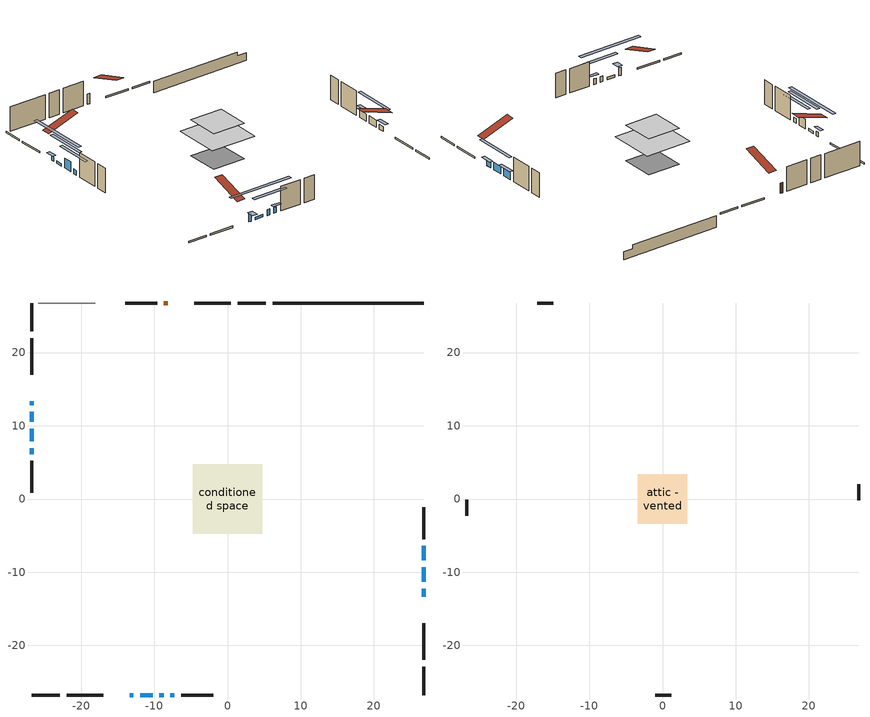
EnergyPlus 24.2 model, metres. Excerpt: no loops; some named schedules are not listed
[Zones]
conditioned space
 floor adiabatic (AdiabaticFloorConstruction): -4.75,-4.75 -4.75,4.75 4.75,4.75 4.75,-4.75 z3.45
 floor foundation (Slab1 construction): -3.36,-3.36 -3.36,3.36 3.36,3.36 3.36,-3.36 z-1.27
 wall outside (RimJoist1 construction): 5.26,26.77 1.4,26.77 / -26.77,-26.77 -22.91,-26.77 / -26.77,26.77 -26.77,22.91 / 26.77,-26.77 26.77,-22.91 z1.01:1.31
 wall outside (RimJoist2 construction): 0.47,26.77 -4.57,26.77 / -21.98,-26.77 -16.94,-26.77 / -26.77,21.98 -26.77,16.94 / 26.77,-21.98 26.77,-16.94 z1.01:1.31
 wall outside (AdiabaticWallConstruction 1): -8.15,26.77 -8.68,26.77 z1.01:3.04
 wall outside (AdiabaticWallConstruction): -13.36,-26.77 -12.88,-26.77 z1.01:2.61; 26.77,-13.36 26.77,-12.24 z1.01:1.98; -26.77,13.36 -26.77,12.82 z1.01:1.87; -11.95,-26.77 -10.22,-26.77 / -26.77,11.9 -26.77,10.55 z1.01:1.52; 26.77,-11.31 26.77,-9.33 / 26.77,-8.4 26.77,-6.41 z1.01:2.46; -9.29,-26.77 -8.73,-26.77 / -7.81,-26.77 -7.25,-26.77 z1.01:2.15; -26.77,9.62 -26.77,7.87 z1.01:2.99; -26.77,6.94 -26.77,6.12 z1.01:1.93
 wall outside (Wall1 construction): -9.6,26.77 -13.98,26.77 / -6.32,-26.77 -1.95,-26.77 / -26.77,5.2 -26.77,0.82 / 26.77,-5.48 26.77,-1.11 z1.01:5.89
 wall foundation (FoundationWall1 construction): 6.19,26.77,-1.27 6.19,26.77,1.01 24.71,26.77,1.01 24.71,26.77,0.25 26.77,26.77,0.25 26.77,26.77,-1.27
 wall adiabatic (Wall4 construction): -18.05,26.77 -25.84,26.77 z1.01:5.89
 window (WindowConstruction 8): -13.36,-26.77 -12.88,-26.77 z1.01:2.61
 window (WindowConstruction 6): 26.77,-13.36 26.77,-12.24 z1.01:1.98
 window (WindowConstruction 7): -26.77,13.36 -26.77,12.83 z1.01:1.87
 window (WindowConstruction 9): -11.95,-26.77 -10.22,-26.77 z1.01:1.52
 window (WindowConstruction 10): -26.77,11.9 -26.77,10.55 z1.01:1.52
 window (WindowConstruction): 26.77,-11.31 26.77,-9.33 z1.01:2.46
 window (WindowConstruction 1): -9.29,-26.77 -8.74,-26.77 z1.01:2.15
 window (WindowConstruction 2): -26.77,9.62 -26.77,7.87 z1.01:2.99
 window (WindowConstruction 3): -26.77,6.94 -26.77,6.13 z1.01:1.92
 window (WindowConstruction 4): -7.81,-26.77 -7.25,-26.77 z1.01:2.15
 window (WindowConstruction 5): 26.77,-8.4 26.77,-6.41 z1.01:2.46
 door (Door): -8.15,26.77 -8.68,26.77 z1.01:3.04
 ceiling adiabatic (AdiabaticFloorConstruction): 4.75,-4.75 4.75,4.75 -4.75,4.75 -4.75,-4.75 z3.45
attic - vented
 floor to conditioned space (Floor1 construction Reversed): -3.36,-3.36 -3.36,3.36 3.36,3.36 3.36,-3.36 z5.89
 wall outside (Wall3 construction): -14.91,26.77 -17.12,26.77 / -1.02,-26.77 1.19,-26.77 / -26.77,-0.11 -26.77,-2.32 / 26.77,-0.18 26.77,2.03 z1.01:5.89
 roof outside (Roof1 construction): -7.22,26.77,5.89 -7.22,20.23,8.07 -5.5,20.23,8.07 -5.5,26.77,5.89; -14.29,-26.77,5.89 -14.29,-20.23,8.07 -16.01,-20.23,8.07 -16.01,-26.77,5.89; -26.77,14.29,5.89 -20.23,14.29,8.07 -20.23,16.01,8.07 -26.77,16.01,5.89; 26.77,-14.29,5.89 20.23,-14.29,8.07 20.23,-16.01,8.07 26.77,-16.01,5.89
shading: -12.58,-26.77 -13.66,-26.77 -13.66,-28.17 -12.58,-28.17 z2.91; 26.77,-11.63 26.77,-13.97 27.38,-13.97 27.38,-11.63 z2.59; -26.77,12.22 -26.77,13.97 -27.38,13.97 -27.38,12.22 z2.48; -4.44,-26.77 -17.73,-26.77 -17.73,-27.38 -4.44,-27.38 z7.3; -26.77,4.77 -26.77,17.68 -27.38,17.68 -27.38,4.77 z7.3; 26.77,-5.99 26.77,-14.65 27.38,-14.65 27.38,-5.99 z5.8; -5.4,-26.77 -12.63,-26.77 -12.63,-27.38 -5.4,-27.38 z5.49; -26.77,4.53 -26.77,12.96 -27.38,12.96 -27.38,4.53 z6.33; -26.77,2.78 -26.77,10.28 -27.38,10.28 -27.38,2.78 z5.26; -6.64,-26.77 -8.42,-26.77 -8.42,-27.38 -6.64,-27.38 z2.76; 26.77,-5.8 26.77,-9.01 27.38,-9.01 27.38,-5.8 z3.07
[Building]
Building 1: Terrain=Suburbs
[Site:Location]
Montreal Intl AP_QC: Latitude {deg}=45.47; Longitude {deg}=-73.74; Time Zone {hr}=-5; Elevation {m}=36; Keep Site Location Information=Yes
[Site:GroundTemperature:Shallow]
2.07863, -0.316383, -0.508184, 0.628371, 5.19101, 9.73239, 13.6695, 16.1636, 16.3755, 14.347, 10.5102, 6.10817
[Site:WaterMainsTemperature]
Calculation Method=Schedule; Temperature Schedule=mains temperature schedule
[Material] Roughness=Rough; Thermal Absorptance=0.9
Name | Thickness {m} | Conductivity {W/m-K} | Density {kg/m3} | Specific Heat {J/kg-K} | Solar Absorptance | Visible Absorptance
asphalt or fiberglass shingles | 0.00635 | 0.162714 | 1121.4 | 1465.45 | 0.4 | 0.4
ceiling loosefill ins | 0.169333 | 0.0480833 | 16.02 | 1046.75 | 0.7 | 0.7
ceiling stud and cavity | 0.1397 | 0.127552 | 65.682 | 1177.47 | 0.7 | 0.7
concrete 4.0 in. | 0.1016 | 1.803125 | 2242.8 | 837.4 | 0.7 | 0.7
concrete 8.0 in. | 0.2032 | 1.803125 | 2242.8 | 837.4 | 0.7 | 0.7
door material | 0.04445 | 0.0451087 | 512.64 | 1214.23 | 0.7 | 0.7
exterior vertical ins | 0.056026 | 0.029427 | 32.04 | 1214.23 | 0.7 | 0.7
floor covering | 0.0127 | 0.0433444 | 54.468 | 1339.84 | 0.6 | 0.6
floor rigid ins; wall rigid ins 2 | 0.512978 | 0.029427 | 32.04 | 1214.23 | 0.7 | 0.7
floor stud and cavity | 0.1397 | 1.75129 | 37.0049 | 1207.88 | 0.7 | 0.7
furniture material conditioned space 1 | 0.1524 | 0.115458 | 640.8 | 1214.23 | 0.6 | 0.6
gypsum board | 0.0127 | 0.160291 | 801 | 837.4 | 0.6 | 0.6
gypsum board 1 | 0.0127 | 0.160291 | 801 | 837.4 | 0.7 | 0.7
osb sheathing 0.5 in. | 0.0127 | 0.115458 | 512.64 | 1214.23 | 0.7 | 0.7
osb sheathing 0.75 in. | 0.01905 | 0.115458 | 512.64 | 1214.23 | 0.7 | 0.7
osb sheathing 2.0 in. | 0.0508 | 0.115458 | 512.64 | 1214.23 | 0.7 | 0.7
rim joist rigid ins; wall rigid ins | 0.051816 | 0.029427 | 32.04 | 1214.23 | 0.7 | 0.7
rim joist stud and cavity | 0.0508 | 0.0407152 | 125.044 | 1163.47 | 0.6 | 0.6
rim joist stud and cavity 1 | 0.0508 | 0.0349029 | 125.044 | 1163.47 | 0.6 | 0.6
wall rigid ins 1 | 0.051816 | 0.029427 | 32.04 | 1214.23 | 0.4 | 0.4
wall stud and cavity | 0.1397 | 0.169528 | 139.0536 | 1170.24 | 0.7 | 0.7
wall stud and cavity 1 | 0.0889 | 6.1454 | 50.32683 | 1063.81 | 0.6 | 0.6
wall stud and cavity 2 | 0.1397 | 0.141539 | 139.0536 | 1170.24 | 0.7 | 0.7
wall stud and cavity 3 | 0.0889 | 0.380278 | 52.3479 | 1209.89 | 0.7 | 0.7
wall stud and cavity 4 | 0.0889 | 0.391764 | 83.0341 | 1211.67 | 0.7 | 0.7
wood siding | 0.0254 | 0.102417 | 544.68 | 1172.36 | 0.4 | 0.4
wood siding 1 | 0.00254 | 0.102417 | 544.68 | 1172.36 | 0.4 | 0.4
wood siding 2; wood siding 3; wood siding 4 | 0.0254 | 0.102417 | 544.68 | 1172.36 | 0.7 | 0.7
[WindowMaterial:SimpleGlazingSystem]
Name | U-Factor {W/m2-K} | Solar Heat Gain Coefficient
WindowMaterial | 2.080987 | 0.37
WindowMaterial 1 | 2.19228 | 0.34
WindowMaterial 2 | 1.992978 | 0.39
WindowMaterial 3 | 5.047742 | 0.63
WindowMaterial 4 | 1.99922 | 0.38
WindowMaterial 5 | 5.558762 | 0.6
WindowMaterial 6 | 2.63857 | 0.61
WindowMaterial 7 | 5.62065 | 0.6
WindowMaterial 8 | 5.19423 | 0.63
[Construction]
AdiabaticFloorConstruction: floor stud and cavity, floor rigid ins, osb sheathing 0.75 in., floor covering
AdiabaticWallConstruction: wood siding 3, wall rigid ins 2, wall stud and cavity 3, gypsum board
AdiabaticWallConstruction 1: wood siding 4, wall rigid ins 2, wall stud and cavity 3, gypsum board
Door: door material
Floor1 construction Reversed: gypsum board, ceiling stud and cavity, ceiling loosefill ins
FoundationWall1 construction: concrete 8.0 in., gypsum board 1
furniture construction conditioned space 1: furniture material conditioned space 1
PartitionWallConstruction: gypsum board, wall stud and cavity 4, gypsum board
RimJoist1 construction: wood siding 2, rim joist rigid ins, osb sheathing 2.0 in., rim joist stud and cavity
RimJoist2 construction: wood siding 2, rim joist rigid ins, osb sheathing 2.0 in., rim joist stud and cavity 1
Roof1 construction: asphalt or fiberglass shingles
Slab1 construction: concrete 4.0 in.
Wall1 construction: wood siding, wall rigid ins, osb sheathing 0.5 in., wall stud and cavity, gypsum board
Wall3 construction: wood siding 1, wall stud and cavity 1
Wall4 construction: wall rigid ins 1, osb sheathing 0.5 in., wall stud and cavity 2, gypsum board
WindowConstruction; WindowConstruction 5: WindowMaterial
WindowConstruction 1; WindowConstruction 4: WindowMaterial 1
WindowConstruction 10: WindowMaterial 8
WindowConstruction 2: WindowMaterial 2
WindowConstruction 3: WindowMaterial 3
WindowConstruction 6: WindowMaterial 4
WindowConstruction 7: WindowMaterial 5
WindowConstruction 8: WindowMaterial 6
WindowConstruction 9: WindowMaterial 7
[Zone] Multiplier=1; Part of Total Floor Area=Yes
Name | Volume {m3}
attic - vented | 15.9311
conditioned space | 349.1
[Space]
Name | Zone | Volume {m3}
attic - vented 1 | attic - vented | 15.9311
conditioned space 1 | conditioned space | 349.1
[ZoneInfiltration:EffectiveLeakageArea]
infil attic - vented 1: Zone or Space=attic - vented 1; Schedule=Always On Discrete; Effective Air Leakage Area {cm2}=1801.6; Stack Coefficient=0.000490641; Wind Coefficient=1.49659e-05
[ZoneMixing]
whole house fan mix: Zone or Space=attic - vented; Schedule=Always On Continuous; Design Flow Rate Calculation Method=Flow/Zone; Design Flow Rate {m3/s}=0; Source Zone or Space=conditioned space
[SurfaceProperty:ExposedFoundationPerimeter]
Slab1: Exposed Perimeter Calculation Method=TotalExposedPerimeter; Total Exposed Perimeter {m}=20.583
[InternalMass] Zone or ZoneList=conditioned space; Space or SpaceList=conditioned space 1
Name | Construction | Surface Area {m2}
furniture mass conditioned space 1 | furniture construction conditioned space 1 | 54.0561
partition wall mass | PartitionWallConstruction | 135.14
[Lights]
interior lighting: Zone or ZoneList or Space or SpaceList=conditioned space 1; Schedule=interior lighting schedule; Design Level Calculation Method=LightingLevel; Lighting Level {W}=343.2; Return Air Fraction=0; Fraction Radiant=0.6; Fraction Visible=0.2; Fraction Replaceable=1
[People]
occupants: Zone or ZoneList or Space or SpaceList=conditioned space 1; Number of People Schedule=occupants schedule; Number of People Calculation Method=People; Number of People=3; Fraction Radiant=0.314171; Sensible Heat Fraction=0.56303; Activity Level Schedule=occupants activity schedule; Carbon Dioxide Generation Rate {m3/s-W}=0; Enable ASHRAE 55 Comfort Warnings=No; Mean Radiant Temperature Calculation Type=EnclosureAveraged
[ElectricEquipment] Zone or ZoneList or Space or SpaceList=conditioned space 1; Design Level Calculation Method=EquipmentLevel
Name | Schedule | Design Level {W} | Fraction Latent | Fraction Radiant | Fraction Lost
clothes dryer | clothes dryer schedule | 140.772 | 0.015 | 0.081 | 0.85
clothes washer | clothes washer schedule | 32.1985 | 0.03 | 0.162 | 0.7
cooking range | cooking range schedule | 208.969 | 0.08 | 0.432 | 0.2
dishwasher | dishwasher schedule | 66.8632 | 0.3 | 0.18 | 0.4
fridge | fridge schedule | 72.9452 | 0 | 0.6 | 0
mech vent bath fan 0 | mech vent bath fan 0 schedule | 200 | 0 | 0 | 1
mech vent house fan | mech vent house fan schedule | 11.9667 | 0 | 0 | 1
mech vent house fan cfis | mech vent house fan cfis schedule | 0 | 0 | 0 | 0
mech vent range fan 0 | mech vent range fan 0 schedule | 150 | 0 | 0 | 1
misc plug loads | misc plug loads schedule | 494.7 | 0.045 | 0.513 | 0.1
whole house fan | Always On Discrete | 0 | 0 | 0 | 1
[OtherEquipment] Zone or ZoneList or Space or SpaceList=conditioned space 1; Design Level Calculation Method=EquipmentLevel
Name | Fuel Type | Schedule | Design Level {W} | Fraction Latent | Fraction Radiant | Fraction Lost
clothes dryer 1 | Electricity | clothes dryer schedule | 0 | 0.015 | 0.081 | 0.85
cooking range 1 | Electricity | cooking range schedule | 0 | 0.08 | 0.432 | 0.2
general water use latent | None | general water use schedule | 59.3978 | 1 | 0 | 0
general water use sensible | None | general water use schedule | -58.539 | 0 | 0.6 | 0
mech vent house fan latent load | None | Always On Discrete | 0 | 1 | 0 | 0
mech vent house fan sensible load | None | Always On Discrete | 0 | 0 | 0 | 0
water heater energy adjustment1 | Electricity | Always On Discrete | 0.01 | 0 | 0 | 1
[ZoneInfiltration:DesignFlowRate] Zone or ZoneList or Space or SpaceList=conditioned space 1; Schedule=Always On Discrete; Design Flow Rate Calculation Method=Flow/Zone; Design Flow Rate {m3/s}=0
infil flow; natural vent flow; whole house fan flow
[AvailabilityManager:Scheduled]
air source heat pump airloop Availability Manager: Schedule=Always On Discrete
[Foundation:Kiva]
Foundation Kiva 1: Initial Indoor Air Temperature {C}=18; Wall Height Above Grade {m}=1.00999; Wall Depth Below Slab {m}=0.2032; Custom Block Material Name 1=exterior vertical ins; Custom Block Depth 1 {m}=2.28; Custom Block X Position 1 {m}=0.2159; Custom Block Z Position 1 {m}=0
[Foundation:Kiva:Settings]
Soil Conductivity {W/m-K}=0.849921; Soil Density {kg/m3}=1842.3; Soil Specific Heat {J/kg-K}=418.7; Ground Solar Absorptivity=0.9; Ground Thermal Absorptivity=0.9; Ground Surface Roughness {m}=0.03; Far-Field Width {m}=40; Deep-Ground Boundary Condition=ZeroFlux; Deep-Ground Depth {m}=40; Minimum Cell Dimension {m}=0.2; Maximum Cell Growth Coefficient=3; Simulation Timestep=Timestep
[Exterior:Lights]
exterior lighting: Schedule=exterior lighting schedule; Design Level {W}=75.6
[EnergyManagementSystem:GlobalVariable]
air_source_heat_pump_airloop_Fan_RTF
infil_program_Qfan
infil_program_Qinf
natural_vent_program_Qnv
natural_vent_program_Qwhf
[EnergyManagementSystem:Sensor]
Name | Output:Variable or Output:Meter Index Key | Output:Variable or Output:Meter
airflow_gain | infil flow | Infiltration Sensible Heat Gain Energy
airflow_gain_1 | natural vent flow | Infiltration Sensible Heat Gain Energy
airflow_gain_2 | whole house fan flow | Infiltration Sensible Heat Gain Energy
airflow_loss | infil flow | Infiltration Sensible Heat Loss Energy
airflow_loss_1 | natural vent flow | Infiltration Sensible Heat Loss Energy
airflow_loss_2 | whole house fan flow | Infiltration Sensible Heat Loss Energy
clg_load_cond |  | Cooling:EnergyTransfer:Zone:CONDITIONED SPACE
clg_sp_s; clg_sp_s_1 | cooling setpoint | Schedule Value
clothes_dryer_exhaust_0_sch_s | clothes dryer exhaust 0 schedule | Schedule Value
cool_season | cooling season schedule | Schedule Value
htg_load_cond |  | Heating:EnergyTransfer:Zone:CONDITIONED SPACE
htg_sp_s; htg_sp_s_1 | heating setpoint | Schedule Value
ig_ee_conv | clothes dryer | Electric Equipment Convective Heating Energy
ig_ee_conv_2 | cooking range | Electric Equipment Convective Heating Energy
ig_ee_conv_4 | fridge | Electric Equipment Convective Heating Energy
ig_ee_conv_5 | misc plug loads | Electric Equipment Convective Heating Energy
ig_ee_conv_6 | whole house fan | Electric Equipment Convective Heating Energy
ig_ee_rad | clothes dryer | Electric Equipment Radiant Heating Energy
ig_ee_rad_2 | cooking range | Electric Equipment Radiant Heating Energy
ig_ee_rad_4 | fridge | Electric Equipment Radiant Heating Energy
ig_ee_rad_5 | misc plug loads | Electric Equipment Radiant Heating Energy
ig_ee_rad_6 | whole house fan | Electric Equipment Radiant Heating Energy
ig_lgt_conv | interior lighting | Lights Convective Heating Energy
ig_lgt_rad | interior lighting | Lights Radiant Heating Energy
ig_lgt_vis | interior lighting | Lights Visible Radiation Heating Energy
ig_oe_conv | clothes dryer 1 | Other Equipment Convective Heating Energy
ig_oe_conv_1 | cooking range 1 | Other Equipment Convective Heating Energy
ig_oe_conv_2 | general water use latent | Other Equipment Convective Heating Energy
ig_oe_conv_3 | general water use sensible | Other Equipment Convective Heating Energy
ig_oe_conv_4 | water heater energy adjustment1 | Other Equipment Convective Heating Energy
ig_oe_rad | clothes dryer 1 | Other Equipment Radiant Heating Energy
ig_oe_rad_1 | cooking range 1 | Other Equipment Radiant Heating Energy
ig_oe_rad_2 | general water use latent | Other Equipment Radiant Heating Energy
ig_oe_rad_3 | general water use sensible | Other Equipment Radiant Heating Energy
ig_oe_rad_4 | water heater energy adjustment1 | Other Equipment Radiant Heating Energy
ig_ppl_conv | occupants | People Convective Heating Energy
ig_ppl_rad | occupants | People Radiant Heating Energy
im_conv | furniture mass conditioned space 1 | Surface Inside Face Convection Heat Gain Energy
im_conv_1 | partition wall mass | Surface Inside Face Convection Heat Gain Energy
im_ig | furniture mass conditioned space 1 | Surface Inside Face Internal Gains Radiation Heat Gain Energy
im_ig_1 | partition wall mass | Surface Inside Face Internal Gains Radiation Heat Gain Energy
im_lgt | furniture mass conditioned space 1 | Surface Inside Face Lights Radiation Heat Gain Energy
im_lgt_1 | partition wall mass | Surface Inside Face Lights Radiation Heat Gain Energy
im_sol | furniture mass conditioned space 1 | Surface Inside Face Solar Radiation Heat Gain Energy
im_sol_1 | partition wall mass | Surface Inside Face Solar Radiation Heat Gain Energy
im_surf | furniture mass conditioned space 1 | Surface Inside Face Net Surface Thermal Radiation Heat Gain Energy
im_surf_1 | partition wall mass | Surface Inside Face Net Surface Thermal Radiation Heat Gain Energy
mech_vent_bath_fan_0_sch_s | mech vent bath fan 0 schedule | Schedule Value
mech_vent_range_fan_0_sch_s | mech vent range fan 0 schedule | Schedule Value
mv_conv | mech vent bath fan 0 | Electric Equipment Convective Heating Energy
mv_conv_1 | mech vent house fan | Electric Equipment Convective Heating Energy
mv_conv_2 | mech vent house fan cfis | Electric Equipment Convective Heating Energy
mv_conv_3 | mech vent range fan 0 | Electric Equipment Convective Heating Energy
mv_conv_4 | mech vent house fan latent load | Other Equipment Convective Heating Energy
mv_conv_5 | mech vent house fan sensible load | Other Equipment Convective Heating Energy
mv_rad | mech vent bath fan 0 | Electric Equipment Radiant Heating Energy
mv_rad_1 | mech vent house fan | Electric Equipment Radiant Heating Energy
mv_rad_2 | mech vent house fan cfis | Electric Equipment Radiant Heating Energy
mv_rad_3 | mech vent range fan 0 | Electric Equipment Radiant Heating Energy
mv_rad_4 | mech vent house fan latent load | Other Equipment Radiant Heating Energy
mv_rad_5 | mech vent house fan sensible load | Other Equipment Radiant Heating Energy
natural_vent_s | natural vent schedule | Schedule Value
out_pb_s |  | Site Outdoor Air Barometric Pressure
out_wt_s |  | Site Outdoor Air Humidity Ratio
site_vw_s |  | Site Wind Speed
ss_back_out | Window1 | Surface Window Shortwave from Zone Back Out Window Heat Transfer Rate
ss_back_out_1 | Window12 | Surface Window Shortwave from Zone Back Out Window Heat Transfer Rate
ss_back_out_10 | Window9 | Surface Window Shortwave from Zone Back Out Window Heat Transfer Rate
ss_back_out_2 | Window13 | Surface Window Shortwave from Zone Back Out Window Heat Transfer Rate
ss_back_out_3 | Window14 | Surface Window Shortwave from Zone Back Out Window Heat Transfer Rate
ss_back_out_4 | Window16 | Surface Window Shortwave from Zone Back Out Window Heat Transfer Rate
ss_back_out_5 | Window2 | Surface Window Shortwave from Zone Back Out Window Heat Transfer Rate
ss_back_out_6 | Window5 | Surface Window Shortwave from Zone Back Out Window Heat Transfer Rate
ss_back_out_7 | Window6 | Surface Window Shortwave from Zone Back Out Window Heat Transfer Rate
ss_back_out_8 | Window7 | Surface Window Shortwave from Zone Back Out Window Heat Transfer Rate
ss_back_out_9 | Window8 | Surface Window Shortwave from Zone Back Out Window Heat Transfer Rate
ss_conv | Door1 | Surface Inside Face Convection Heat Gain Energy
ss_conv_1 | Window1 | Surface Inside Face Convection Heat Gain Energy
ss_conv_10 | Window8 | Surface Inside Face Convection Heat Gain Energy
ss_conv_11 | Window9 | Surface Inside Face Convection Heat Gain Energy
ss_conv_2 | Window12 | Surface Inside Face Convection Heat Gain Energy
ss_conv_3 | Window13 | Surface Inside Face Convection Heat Gain Energy
ss_conv_4 | Window14 | Surface Inside Face Convection Heat Gain Energy
ss_conv_5 | Window16 | Surface Inside Face Convection Heat Gain Energy
ss_conv_6 | Window2 | Surface Inside Face Convection Heat Gain Energy
ss_conv_7 | Window5 | Surface Inside Face Convection Heat Gain Energy
ss_conv_8 | Window6 | Surface Inside Face Convection Heat Gain Energy
ss_conv_9 | Window7 | Surface Inside Face Convection Heat Gain Energy
ss_ig | Door1 | Surface Inside Face Internal Gains Radiation Heat Gain Energy
ss_ig_1 | Window1 | Surface Inside Face Internal Gains Radiation Heat Gain Energy
ss_ig_10 | Window8 | Surface Inside Face Internal Gains Radiation Heat Gain Energy
ss_ig_11 | Window9 | Surface Inside Face Internal Gains Radiation Heat Gain Energy
ss_ig_2 | Window12 | Surface Inside Face Internal Gains Radiation Heat Gain Energy
ss_ig_3 | Window13 | Surface Inside Face Internal Gains Radiation Heat Gain Energy
ss_ig_4 | Window14 | Surface Inside Face Internal Gains Radiation Heat Gain Energy
ss_ig_5 | Window16 | Surface Inside Face Internal Gains Radiation Heat Gain Energy
ss_ig_6 | Window2 | Surface Inside Face Internal Gains Radiation Heat Gain Energy
ss_ig_7 | Window5 | Surface Inside Face Internal Gains Radiation Heat Gain Energy
ss_ig_8 | Window6 | Surface Inside Face Internal Gains Radiation Heat Gain Energy
ss_ig_9 | Window7 | Surface Inside Face Internal Gains Radiation Heat Gain Energy
ss_lgt | Door1 | Surface Inside Face Lights Radiation Heat Gain Energy
ss_sol | Door1 | Surface Inside Face Solar Radiation Heat Gain Energy
ss_surf | Door1 | Surface Inside Face Net Surface Thermal Radiation Heat Gain Energy
ss_surf_1 | Window1 | Surface Inside Face Net Surface Thermal Radiation Heat Gain Energy
ss_surf_10 | Window8 | Surface Inside Face Net Surface Thermal Radiation Heat Gain Energy
ss_surf_11 | Window9 | Surface Inside Face Net Surface Thermal Radiation Heat Gain Energy
ss_surf_2 | Window12 | Surface Inside Face Net Surface Thermal Radiation Heat Gain Energy
ss_surf_3 | Window13 | Surface Inside Face Net Surface Thermal Radiation Heat Gain Energy
ss_surf_4 | Window14 | Surface Inside Face Net Surface Thermal Radiation Heat Gain Energy
ss_surf_5 | Window16 | Surface Inside Face Net Surface Thermal Radiation Heat Gain Energy
ss_surf_6 | Window2 | Surface Inside Face Net Surface Thermal Radiation Heat Gain Energy
ss_surf_7 | Window5 | Surface Inside Face Net Surface Thermal Radiation Heat Gain Energy
ss_surf_8 | Window6 | Surface Inside Face Net Surface Thermal Radiation Heat Gain Energy
ss_surf_9 | Window7 | Surface Inside Face Net Surface Thermal Radiation Heat Gain Energy
ss_trans_in | Window1 | Surface Window Transmitted Solar Radiation Rate
ss_trans_in_1 | Window12 | Surface Window Transmitted Solar Radiation Rate
ss_trans_in_10 | Window9 | Surface Window Transmitted Solar Radiation Rate
ss_trans_in_2 | Window13 | Surface Window Transmitted Solar Radiation Rate
ss_trans_in_3 | Window14 | Surface Window Transmitted Solar Radiation Rate
ss_trans_in_4 | Window16 | Surface Window Transmitted Solar Radiation Rate
ss_trans_in_5 | Window2 | Surface Window Transmitted Solar Radiation Rate
ss_trans_in_6 | Window5 | Surface Window Transmitted Solar Radiation Rate
ss_trans_in_7 | Window6 | Surface Window Transmitted Solar Radiation Rate
ss_trans_in_8 | Window7 | Surface Window Transmitted Solar Radiation Rate
ss_trans_in_9 | Window8 | Surface Window Transmitted Solar Radiation Rate
ss_trans_out | Window1 | Surface Inside Face Initial Transmitted Diffuse Transmitted Out Window Solar Radiation Rate
ss_trans_out_1 | Window12 | Surface Inside Face Initial Transmitted Diffuse Transmitted Out Window Solar Radiation Rate
ss_trans_out_10 | Window9 | Surface Inside Face Initial Transmitted Diffuse Transmitted Out Window Solar Radiation Rate
ss_trans_out_2 | Window13 | Surface Inside Face Initial Transmitted Diffuse Transmitted Out Window Solar Radiation Rate
ss_trans_out_3 | Window14 | Surface Inside Face Initial Transmitted Diffuse Transmitted Out Window Solar Radiation Rate
ss_trans_out_4 | Window16 | Surface Inside Face Initial Transmitted Diffuse Transmitted Out Window Solar Radiation Rate
ss_trans_out_5 | Window2 | Surface Inside Face Initial Transmitted Diffuse Transmitted Out Window Solar Radiation Rate
ss_trans_out_6 | Window5 | Surface Inside Face Initial Transmitted Diffuse Transmitted Out Window Solar Radiation Rate
ss_trans_out_7 | Window6 | Surface Inside Face Initial Transmitted Diffuse Transmitted Out Window Solar Radiation Rate
ss_trans_out_8 | Window7 | Surface Inside Face Initial Transmitted Diffuse Transmitted Out Window Solar Radiation Rate
ss_trans_out_9 | Window8 | Surface Inside Face Initial Transmitted Diffuse Transmitted Out Window Solar Radiation Rate
s_conv | Floor1 | Surface Inside Face Convection Heat Gain Energy
s_conv_1 | FoundationWall1 | Surface Inside Face Convection Heat Gain Energy
s_conv_10 | RimJoist2:270 | Surface Inside Face Convection Heat Gain Energy
s_conv_11 | RimJoist2:90 | Surface Inside Face Convection Heat Gain Energy
s_conv_12 | Slab1 | Surface Inside Face Convection Heat Gain Energy
